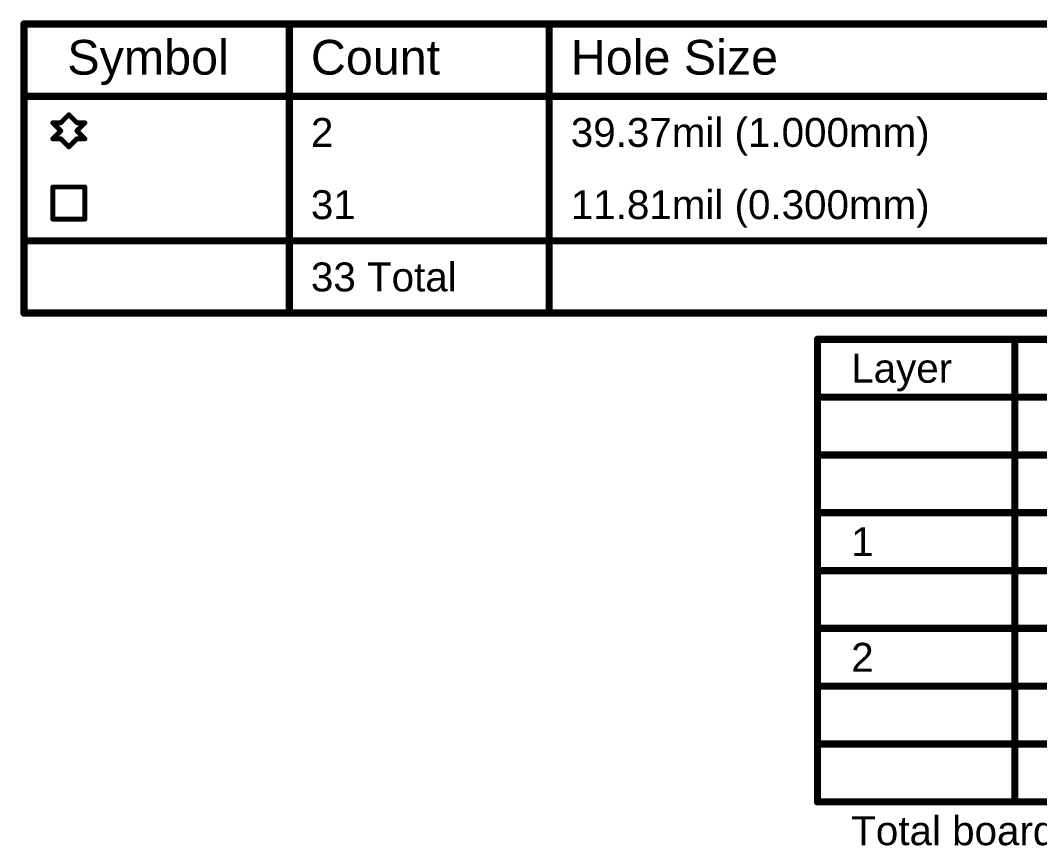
# Model space of a CAD drawing. Header units: millimetres. Extents: x -3.6 to 9.2, y -0.2 to 3.4.
# Drawn here: x -3.61 to -1.493, y 1.725 to 3.438 of the extents above; entities that cross this region are included whole.
import ezdxf

# ---------------------------------------------------------------- set-up
doc = ezdxf.new("R2010")
doc.units = ezdxf.units.MM
doc.header["$MEASUREMENT"] = 0
doc.layers.add('DrillDrawing', color=1, linetype='Continuous')
doc.layers.add('Mechanical3', color=76, linetype='Continuous')
doc.styles.add('Arial', font='', dxfattribs={"height": 0.2})
doc.styles.get('Arial').set_extended_font_data('Arial')

msp = doc.modelspace()

# ---------------------------------------------------------------- linework, layer by layer
at = {"layer": 'DrillDrawing'}
for points, const_width in [([(-3.6025, 3.4305), (9.1919, 3.4305)], 0.015), ([(-3.6025, 2.8305), (-3.6025, 3.4305)], 0.015), ([(-3.0516, 2.8305), (-3.0516, 3.4305)], 0.015), ([(-2.5118, 2.8305), (-2.5118, 3.4305)], 0.015), ([(-3.6025, 3.2805), (9.1919, 3.2805)], 0.015), ([(-3.526, 3.2255), (-3.5094, 3.2422)], 0.01), ([(-3.5094, 3.2422), (-3.4927, 3.2255)], 0.01), ([(-3.5427, 3.2255), (-3.526, 3.2088)], 0.01), ([(-3.5427, 3.2255), (-3.526, 3.2255)], 0.01), ([(-3.4927, 3.2255), (-3.476, 3.2255)], 0.01), ([(-3.4927, 3.2088), (-3.476, 3.2255)], 0.01), ([(-3.5427, 3.1922), (-3.526, 3.2088)], 0.01), ([(-3.5427, 3.1922), (-3.526, 3.1922)], 0.01), ([(-3.526, 3.1922), (-3.5094, 3.1755)], 0.01), ([(-3.5094, 3.1755), (-3.4927, 3.1922)], 0.01), ([(-3.4927, 3.2088), (-3.476, 3.1922)], 0.01), ([(-3.4927, 3.1922), (-3.476, 3.1922)], 0.01), ([(-3.5427, 3.0922), (-3.476, 3.0922)], 0.01), ([(-3.5427, 3.0255), (-3.5427, 3.0922)], 0.01), ([(-3.476, 3.0255), (-3.476, 3.0922)], 0.01), ([(-3.5427, 3.0255), (-3.476, 3.0255)], 0.01), ([(-3.6025, 2.9805), (9.1919, 2.9805)], 0.015), ([(-3.6025, 2.8305), (9.1919, 2.8305)], 0.015)]:
    msp.add_lwpolyline(points, dxfattribs=dict(at, const_width=const_width))
for points, const_width in [([(-3.6063, 3.4305, 1), (-3.5987, 3.4305, 1)], 0.0075), ([(-3.6063, 3.4305, 1), (-3.5987, 3.4305, 1)], 0.0075), ([(-3.0554, 3.4305, 1), (-3.0479, 3.4305, 1)], 0.0075), ([(-2.5155, 3.4305, 1), (-2.508, 3.4305, 1)], 0.0075), ([(-3.6063, 3.2805, 1), (-3.5987, 3.2805, 1)], 0.0075), ([(-3.5119, 3.2422, 1), (-3.5069, 3.2422, 1)], 0.005), ([(-3.5119, 3.2422, 1), (-3.5069, 3.2422, 1)], 0.005), ([(-3.5452, 3.2255, 1), (-3.5402, 3.2255, 1)], 0.005), ([(-3.5452, 3.2255, 1), (-3.5402, 3.2255, 1)], 0.005), ([(-3.5285, 3.2255, 1), (-3.5235, 3.2255, 1)], 0.005), ([(-3.5285, 3.2255, 1), (-3.5235, 3.2255, 1)], 0.005), ([(-3.4952, 3.2255, 1), (-3.4902, 3.2255, 1)], 0.005), ([(-3.4952, 3.2255, 1), (-3.4902, 3.2255, 1)], 0.005), ([(-3.4785, 3.2255, 1), (-3.4735, 3.2255, 1)], 0.005), ([(-3.4785, 3.2255, 1), (-3.4735, 3.2255, 1)], 0.005), ([(-3.5452, 3.1922, 1), (-3.5402, 3.1922, 1)], 0.005), ([(-3.5452, 3.1922, 1), (-3.5402, 3.1922, 1)], 0.005), ([(-3.5285, 3.2088, 1), (-3.5235, 3.2088, 1)], 0.005), ([(-3.5285, 3.2088, 1), (-3.5235, 3.2088, 1)], 0.005), ([(-3.5285, 3.1922, 1), (-3.5235, 3.1922, 1)], 0.005), ([(-3.5285, 3.1922, 1), (-3.5235, 3.1922, 1)], 0.005), ([(-3.4952, 3.2088, 1), (-3.4902, 3.2088, 1)], 0.005), ([(-3.4952, 3.2088, 1), (-3.4902, 3.2088, 1)], 0.005), ([(-3.4952, 3.1922, 1), (-3.4902, 3.1922, 1)], 0.005), ([(-3.4952, 3.1922, 1), (-3.4902, 3.1922, 1)], 0.005), ([(-3.4785, 3.1922, 1), (-3.4735, 3.1922, 1)], 0.005), ([(-3.4785, 3.1922, 1), (-3.4735, 3.1922, 1)], 0.005), ([(-3.5119, 3.1755, 1), (-3.5069, 3.1755, 1)], 0.005), ([(-3.5119, 3.1755, 1), (-3.5069, 3.1755, 1)], 0.005), ([(-3.5452, 3.0922, 1), (-3.5402, 3.0922, 1)], 0.005), ([(-3.5452, 3.0922, 1), (-3.5402, 3.0922, 1)], 0.005), ([(-3.4785, 3.0922, 1), (-3.4735, 3.0922, 1)], 0.005), ([(-3.4785, 3.0922, 1), (-3.4735, 3.0922, 1)], 0.005), ([(-3.5452, 3.0255, 1), (-3.5402, 3.0255, 1)], 0.005), ([(-3.5452, 3.0255, 1), (-3.5402, 3.0255, 1)], 0.005), ([(-3.4785, 3.0255, 1), (-3.4735, 3.0255, 1)], 0.005), ([(-3.4785, 3.0255, 1), (-3.4735, 3.0255, 1)], 0.005), ([(-3.6063, 2.9805, 1), (-3.5987, 2.9805, 1)], 0.0075), ([(-3.6063, 2.8305, 1), (-3.5987, 2.8305, 1)], 0.0075), ([(-3.6063, 2.8305, 1), (-3.5987, 2.8305, 1)], 0.0075), ([(-3.0554, 2.8305, 1), (-3.0479, 2.8305, 1)], 0.0075), ([(-2.5155, 2.8305, 1), (-2.508, 2.8305, 1)], 0.0075)]:
    msp.add_lwpolyline(points, format="xyb", close=True, dxfattribs=dict(at, const_width=const_width))
at = {"layer": 'Mechanical3', "const_width": 0.015}
for points in [[(-1.9544, 2.776), (2.5844, 2.776)], [(-1.9544, 1.816), (-1.9544, 2.776)], [(-1.5445, 1.816), (-1.5445, 2.776)], [(-1.9544, 2.656), (2.5844, 2.656)], [(-1.9544, 2.536), (-1.5445, 2.536)], [(-1.5445, 2.536), (-0.6148, 2.536)], [(-1.9544, 2.416), (-1.5445, 2.416)], [(-1.5445, 2.416), (-0.6148, 2.416)], [(-1.9544, 2.296), (-1.5445, 2.296)], [(-1.5445, 2.296), (-0.6148, 2.296)], [(-1.9544, 2.176), (-1.5445, 2.176)], [(-1.5445, 2.176), (-0.6148, 2.176)], [(-1.9544, 2.056), (-1.5445, 2.056)], [(-1.5445, 2.056), (-0.6148, 2.056)], [(-1.9544, 1.936), (-1.5445, 1.936)], [(-1.5445, 1.936), (-0.6148, 1.936)], [(-1.9544, 1.816), (-1.5445, 1.816)], [(-1.5445, 1.816), (-0.6148, 1.816)]]:
    msp.add_lwpolyline(points, dxfattribs=at)
at = {"layer": 'Mechanical3', "const_width": 0.0075}
for points in [[(-1.9582, 2.776, 1), (-1.9507, 2.776, 1)], [(-1.9582, 2.776, 1), (-1.9507, 2.776, 1)], [(-1.5483, 2.776, 1), (-1.5408, 2.776, 1)], [(-1.9582, 2.656, 1), (-1.9507, 2.656, 1)], [(-1.9582, 2.536, 1), (-1.9507, 2.536, 1)], [(-1.5483, 2.536, 1), (-1.5408, 2.536, 1)], [(-1.5483, 2.536, 1), (-1.5408, 2.536, 1)], [(-1.9582, 2.416, 1), (-1.9507, 2.416, 1)], [(-1.5483, 2.416, 1), (-1.5408, 2.416, 1)], [(-1.5483, 2.416, 1), (-1.5408, 2.416, 1)], [(-1.9582, 2.296, 1), (-1.9507, 2.296, 1)], [(-1.5483, 2.296, 1), (-1.5408, 2.296, 1)], [(-1.5483, 2.296, 1), (-1.5408, 2.296, 1)], [(-1.9582, 2.176, 1), (-1.9507, 2.176, 1)], [(-1.5483, 2.176, 1), (-1.5408, 2.176, 1)], [(-1.5483, 2.176, 1), (-1.5408, 2.176, 1)], [(-1.9582, 2.056, 1), (-1.9507, 2.056, 1)], [(-1.5483, 2.056, 1), (-1.5408, 2.056, 1)], [(-1.5483, 2.056, 1), (-1.5408, 2.056, 1)], [(-1.9582, 1.936, 1), (-1.9507, 1.936, 1)], [(-1.5483, 1.936, 1), (-1.5408, 1.936, 1)], [(-1.5483, 1.936, 1), (-1.5408, 1.936, 1)], [(-1.9582, 1.816, 1), (-1.9507, 1.816, 1)], [(-1.9582, 1.816, 1), (-1.9507, 1.816, 1)], [(-1.5483, 1.816, 1), (-1.5408, 1.816, 1)], [(-1.5483, 1.816, 1), (-1.5408, 1.816, 1)], [(-1.5483, 1.816, 1), (-1.5408, 1.816, 1)]]:
    msp.add_lwpolyline(points, format="xyb", close=True, dxfattribs=at)

# ---------------------------------------------------------------- texts
at = {"layer": 'DrillDrawing', "style": 'Arial'}
for s, height, p in [('Symbol', 0.072, (-3.5125, 3.3255)), ('Count', 0.072, (-3.0066, 3.3255)), ('Hole Size', 0.072, (-2.4668, 3.3255)), ('2', 0.06, (-3.0066, 3.1755)), ('39.37mil (1.000mm)', 0.06, (-2.4668, 3.1755)), ('31', 0.06, (-3.0066, 3.0255)), ('11.81mil (0.300mm)', 0.06, (-2.4668, 3.0255)), ('33 Total', 0.06, (-3.0066, 2.8755))]:
    msp.add_text(s, height=height, dxfattribs=at).set_placement(p)
at = {"layer": 'Mechanical3', "style": 'Arial'}
for s, p in [('Layer', (-1.8844, 2.686)), ('1', (-1.8844, 2.326)), ('2', (-1.8844, 2.086)), ('Total board thickness:', (-1.8844, 1.726))]:
    msp.add_text(s, height=0.06, dxfattribs=at).set_placement(p)

doc.saveas('drawing.dxf')
